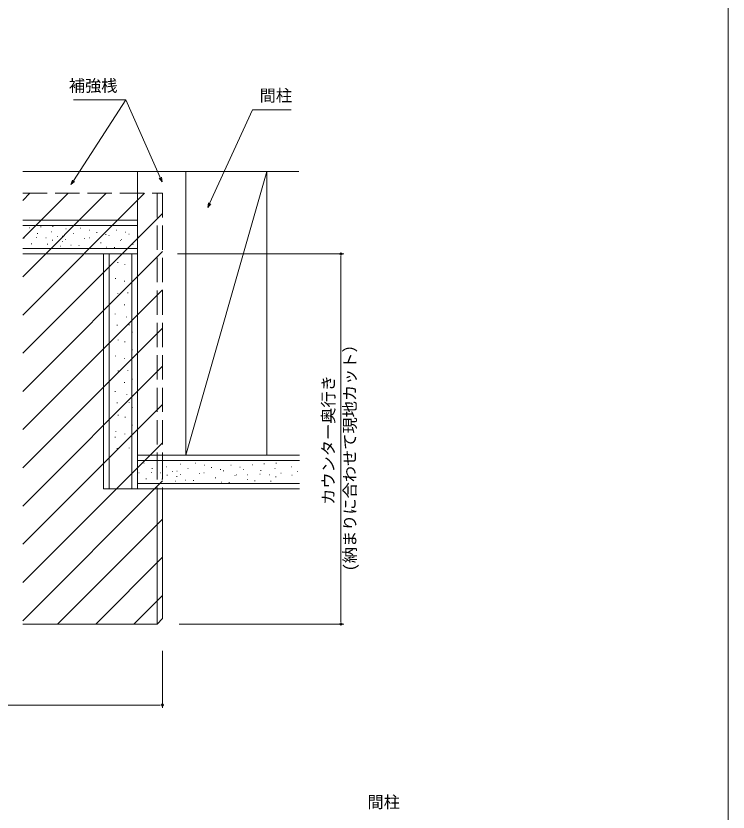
# Model space of a CAD drawing. Units: millimetres, scale not verified. Extents: x -1262 to -212, y -891 to 694.
# Drawn here: x -475.3 to -211.5, y 17 to 311.7 of the extents above; entities that cross this region are included whole.
import ezdxf
from ezdxf.enums import TextEntityAlignment as Align

# ---------------------------------------------------------------- set-up
doc = ezdxf.new("R2010")
doc.units = ezdxf.units.MM
doc.header["$LTSCALE"] = 3
doc.linetypes.add('DASHED3', pattern=[4, 3, -1])
for name, color, linetype, lineweight in [('0-1_USER1', 7, 'Continuous', 9), ('0-4_YKK_12', 2, 'Continuous', 9), ('0-5_YSS_K', 3, 'Continuous', 9), ('0-7_YKK_D', 6, 'Continuous', 9)]:
    doc.layers.add(name, color=color, linetype=linetype, lineweight=lineweight)
doc.styles.add('ＭＳ ゴシック', font='')
doc.styles.get('ＭＳ ゴシック').set_extended_font_data('MS Gothic')

msp = doc.modelspace()

# ---------------------------------------------------------------- linework, layer by layer
at = {"layer": '0-1_USER1'}
msp.add_line((-211.5, 639), (-211.5, -891), dxfattribs=at)
at = {"layer": '0-4_YKK_12'}
for p, q in [((-472.774, 201.021), (-427.66, 246.134)), ((-472.774, 215.163), (-441.802, 246.134)), ((-472.774, 229.305), (-455.944, 246.134)), ((-472.774, 243.447), (-470.086, 246.134)), ((-472.774, 186.879), (-421.027, 238.626)), ((-472.774, 172.737), (-421.027, 224.484)), ((-472.774, 223.635), (-430.312, 223.635)), ((-472.774, 158.595), (-421.027, 210.342)), ((-472.774, 144.453), (-421.027, 196.2)), ((-472.774, 130.31), (-421.027, 182.057)), ((-472.774, 116.168), (-421.027, 167.915)), ((-472.774, 102.026), (-421.027, 153.773)), ((-472.774, 87.884), (-421.027, 139.631)), ((-423.027, 136.635), (-423.027, 86.635)), ((-421.027, 136.635), (-421.027, 88.634)), ((-459.881, 86.635), (-421.027, 125.489)), ((-445.739, 86.635), (-421.027, 111.347)), ((-431.597, 86.635), (-421.027, 97.204)), ((-423.027, 86.635), (-421.027, 88.634)), ((-472.774, 86.635), (-423.027, 86.635))]:
    msp.add_line(p, q, dxfattribs=at)
at = {"layer": '0-4_YKK_12', "linetype": 'DASHED3'}
for p, q in [((-423.027, 246.134), (-423.027, 149.134)), ((-423.027, 149.134), (-423.027, 136.635)), ((-421.027, 149.134), (-421.027, 136.635))]:
    msp.add_line(p, q, dxfattribs=at)
msp.add_lwpolyline([(-472.774, 246.134), (-421.027, 246.134), (-421.027, 149.134)], dxfattribs=at)
at = {"layer": '0-5_YSS_K'}
for p, q in [((-370.443, 254.134), (-472.774, 254.134)), ((-430.312, 136.635), (-430.312, 254.134)), ((-412.312, 254.134), (-412.312, 149.134)), ((-412.312, 149.134), (-382.312, 254.134)), ((-382.312, 149.134), (-382.312, 254.134)), ((-430.312, 236.135), (-472.774, 236.135)), ((-430.312, 234.135), (-472.774, 234.135)), ((-470.432, 233.24), (-470.244, 233.24)), ((-466.134, 233.636), (-465.947, 233.636)), ((-461.688, 233.833), (-461.5, 233.833)), ((-456.812, 232.877), (-456.624, 232.877)), ((-451.377, 233.149), (-451.19, 233.149)), ((-467.369, 231.166), (-467.182, 231.166)), ((-462.132, 231.857), (-461.945, 231.857)), ((-459.909, 230.128), (-459.722, 230.128)), ((-458.195, 230.185), (-458.008, 230.185)), ((-454.119, 231.173), (-453.932, 231.173)), ((-448.043, 232.457), (-447.856, 232.457)), ((-445.433, 231.561), (-445.246, 231.561)), ((-442.098, 230.869), (-441.911, 230.869)), ((-440.927, 230.414), (-440.74, 230.414)), ((-438.186, 232.39), (-437.998, 232.39)), ((-434.851, 231.698), (-434.664, 231.698)), ((-433.48, 230.897), (-433.293, 230.897)), ((-430.146, 230.205), (-429.959, 230.205)), ((-472.26, 229.585), (-472.072, 229.585)), ((-469.592, 227.362), (-469.405, 227.362)), ((-467.715, 229.733), (-467.527, 229.733)), ((-464.257, 229.585), (-464.069, 229.585)), ((-463.713, 227.213), (-463.526, 227.213)), ((-461.836, 228.794), (-461.649, 228.794)), ((-458.22, 228.209), (-458.032, 228.209)), ((-456.935, 228.975), (-456.748, 228.975)), ((-454.959, 226.924), (-454.772, 226.924)), ((-449.895, 229.37), (-449.708, 229.37)), ((-448.175, 229.585), (-447.987, 229.585)), ((-443.951, 227.782), (-443.764, 227.782)), ((-436.704, 228.611), (-436.516, 228.611)), ((-436.222, 228.921), (-436.035, 228.921)), ((-431.999, 227.118), (-431.811, 227.118)), ((-430.312, 225.634), (-472.774, 225.634)), ((-458.812, 226.48), (-458.625, 226.48)), ((-452.044, 226.776), (-451.857, 226.776)), ((-441.767, 226.165), (-441.58, 226.165)), ((-438.853, 226.017), (-438.665, 226.017)), ((-430.312, 223.635), (-472.774, 223.635)), ((-440.812, 136.635), (-440.812, 223.635)), ((-432.312, 136.635), (-432.312, 223.635)), ((-432.312, 223.481), (-432.312, 223.282)), ((-437.5, 220.599), (-437.5, 220.4)), ((-434.938, 219.903), (-434.938, 219.704)), ((-432.312, 216.93), (-432.312, 216.731)), ((-438.417, 214.653), (-438.417, 214.453)), ((-435.096, 213.672), (-435.096, 213.473)), ((-433.897, 209.36), (-433.897, 209.16)), ((-437.5, 209.17), (-437.5, 208.97)), ((-435.096, 204.868), (-435.096, 204.669)), ((-432.312, 206.118), (-432.312, 205.919)), ((-438.515, 201.515), (-438.515, 201.316)), ((-434.276, 200.377), (-434.276, 200.177)), ((-433.327, 197.53), (-433.327, 197.331)), ((-437.755, 197.34), (-437.755, 197.141)), ((-432.286, 194.767), (-432.286, 194.568)), ((-437.473, 191.885), (-437.473, 191.686)), ((-434.911, 191.189), (-434.911, 190.99)), ((-438.391, 185.939), (-438.391, 185.74)), ((-432.286, 188.216), (-432.286, 188.017)), ((-435.07, 184.958), (-435.07, 184.759)), ((-437.473, 180.456), (-437.473, 180.256)), ((-433.87, 180.645), (-433.87, 180.446)), ((-432.286, 177.404), (-432.286, 177.205)), ((-435.07, 176.154), (-435.07, 175.955)), ((-438.488, 172.801), (-438.488, 172.602)), ((-434.25, 171.663), (-434.25, 171.463)), ((-437.729, 168.626), (-437.729, 168.427)), ((-433.301, 168.816), (-433.301, 168.617)), ((-432.224, 166.901), (-432.224, 166.702)), ((-437.411, 164.02), (-437.411, 163.82)), ((-434.849, 163.324), (-434.849, 163.124)), ((-432.224, 160.35), (-432.224, 160.151)), ((-438.328, 158.073), (-438.328, 157.874)), ((-435.007, 157.093), (-435.007, 156.893)), ((-438.488, 155.91), (-438.488, 155.711)), ((-434.25, 154.772), (-434.25, 154.572)), ((-437.729, 151.735), (-437.729, 151.536)), ((-433.301, 151.925), (-433.301, 151.726)), ((-430.312, 149.134), (-400.312, 149.134)), ((-430.312, 149.134), (-430.312, 136.635)), ((-430.312, 149.134), (-370.224, 149.134)), ((-400.312, 149.134), (-395.312, 149.134)), ((-430.312, 147.135), (-395.312, 147.135)), ((-430.312, 147.135), (-370.224, 147.135)), ((-427.971, 146.24), (-427.783, 146.24)), ((-419.671, 144.857), (-419.484, 144.857)), ((-414.35, 145.877), (-414.163, 145.877)), ((-408.916, 146.149), (-408.729, 146.149)), ((-405.582, 145.457), (-405.394, 145.457)), ((-402.972, 144.561), (-402.784, 144.561)), ((-395.724, 145.39), (-395.537, 145.39)), ((-392.39, 144.698), (-392.203, 144.698)), ((-387.709, 145.576), (-387.522, 145.576)), ((-383.411, 145.972), (-383.224, 145.972)), ((-378.965, 146.169), (-378.778, 146.169)), ((-373.396, 144.857), (-373.208, 144.857)), ((-429.798, 142.585), (-429.611, 142.585)), ((-425.254, 142.733), (-425.066, 142.733)), ((-424.908, 144.165), (-424.72, 144.165)), ((-421.795, 142.585), (-421.608, 142.585)), ((-419.375, 141.794), (-419.187, 141.794)), ((-417.448, 143.128), (-417.261, 143.128)), ((-415.734, 143.185), (-415.546, 143.185)), ((-414.474, 141.974), (-414.287, 141.974)), ((-411.658, 144.173), (-411.471, 144.173)), ((-407.434, 142.37), (-407.247, 142.37)), ((-405.714, 142.585), (-405.526, 142.585)), ((-399.637, 143.869), (-399.45, 143.869)), ((-398.466, 143.414), (-398.279, 143.414)), ((-394.242, 141.611), (-394.055, 141.611)), ((-393.761, 141.921), (-393.574, 141.921)), ((-391.019, 143.897), (-390.832, 143.897)), ((-389.537, 141.921), (-389.35, 141.921)), ((-384.992, 142.069), (-384.805, 142.069)), ((-384.647, 143.501), (-384.459, 143.501)), ((-381.534, 141.921), (-381.347, 141.921)), ((-379.41, 144.193), (-379.223, 144.193)), ((-377.187, 142.464), (-377, 142.464)), ((-373.099, 141.794), (-372.912, 141.794)), ((-371.172, 143.128), (-370.985, 143.128)), ((-430.312, 138.635), (-395.312, 138.635)), ((-430.312, 138.635), (-370.224, 138.635)), ((-427.131, 140.362), (-426.943, 140.362)), ((-421.252, 140.213), (-421.065, 140.213)), ((-416.351, 139.48), (-416.164, 139.48)), ((-415.758, 141.209), (-415.571, 141.209)), ((-412.498, 139.924), (-412.31, 139.924)), ((-409.583, 139.776), (-409.396, 139.776)), ((-401.49, 140.781), (-401.302, 140.781)), ((-399.306, 139.165), (-399.119, 139.165)), ((-396.391, 139.017), (-396.204, 139.017)), ((-389.537, 140.117), (-389.35, 140.117)), ((-386.87, 139.698), (-386.682, 139.698)), ((-380.991, 139.549), (-380.803, 139.549)), ((-379.114, 141.13), (-378.926, 141.13)), ((-370.224, 136.635), (-430.312, 136.635)), ((-395.312, 136.635), (-430.312, 136.635))]:
    msp.add_line(p, q, dxfattribs=at)
msp.add_lwpolyline([(-442.812, 223.635), (-442.812, 136.635), (-430.312, 136.635)], dxfattribs=at)
at = {"layer": '0-7_YKK_D'}
for p, q in [((-454.002, 250.721), (-434.634, 280.636)), ((-454.926, 249.294), (-454.002, 250.721)), ((-421.116, 250.359), (-421.809, 251.912)), ((-404.253, 240.798), (-403.547, 242.344)), ((-415.475, 223.635), (-353.891, 223.635)), ((-354.891, 222.785), (-354.891, 221.935)), ((-354.891, 221.935), (-354.891, 88.335)), ((-414.872, 86.635), (-353.891, 86.635)), ((-354.891, 87.485), (-354.891, 88.335)), ((-421.027, 76.753), (-421.027, 55.635)), ((-763.589, 56.635), (-422.727, 56.635)), ((-421.877, 56.635), (-422.727, 56.635))]:
    msp.add_line(p, q, dxfattribs=at)
for points in [[(-421.809, 251.912), (-434.634, 280.636), (-453.974, 280.636)], [(-403.547, 242.344), (-387.716, 277.005), (-373.312, 277.005)], [(-453.62, 250.473), (-454.926, 249.294), (-454.385, 250.968)], [(-421.393, 252.097), (-421.116, 250.359), (-422.225, 251.726)], [(-403.132, 242.155), (-404.253, 240.798), (-403.961, 242.533)]]:
    msp.add_lwpolyline(points, dxfattribs=at)
for centre, start, end in [((-354.891, 223.635), 90, 270), ((-354.891, 223.635), 270, 90), ((-354.891, 86.635), 90, 270), ((-354.891, 86.635), 270, 90), ((-421.027, 56.635), 0, 180), ((-421.027, 56.635), 180, 0)]:
    msp.add_arc(centre, 0.425, start, end, dxfattribs=at)

# ---------------------------------------------------------------- texts
at = {"layer": '0-7_YKK_D', "color": 4, "style": 'ＭＳ ゴシック'}
for s, p in [('補強桟', (-455.681, 282.398)), ('間柱', (-385.016, 278.76)), ('間柱', (-345.066, 17.241))]:
    msp.add_text(s, height=4.399, dxfattribs=at).set_placement(p, align=Align.BOTTOM_LEFT)
for s, p in [('(納まりに合わせて現地カット）\u3000', (-348.089, 106.16)), ('カウンター奥行き', (-356.044, 130.757))]:
    msp.add_text(s, height=4.399, rotation=90, dxfattribs=at).set_placement(p, align=Align.BOTTOM_LEFT)

doc.saveas('drawing.dxf')
